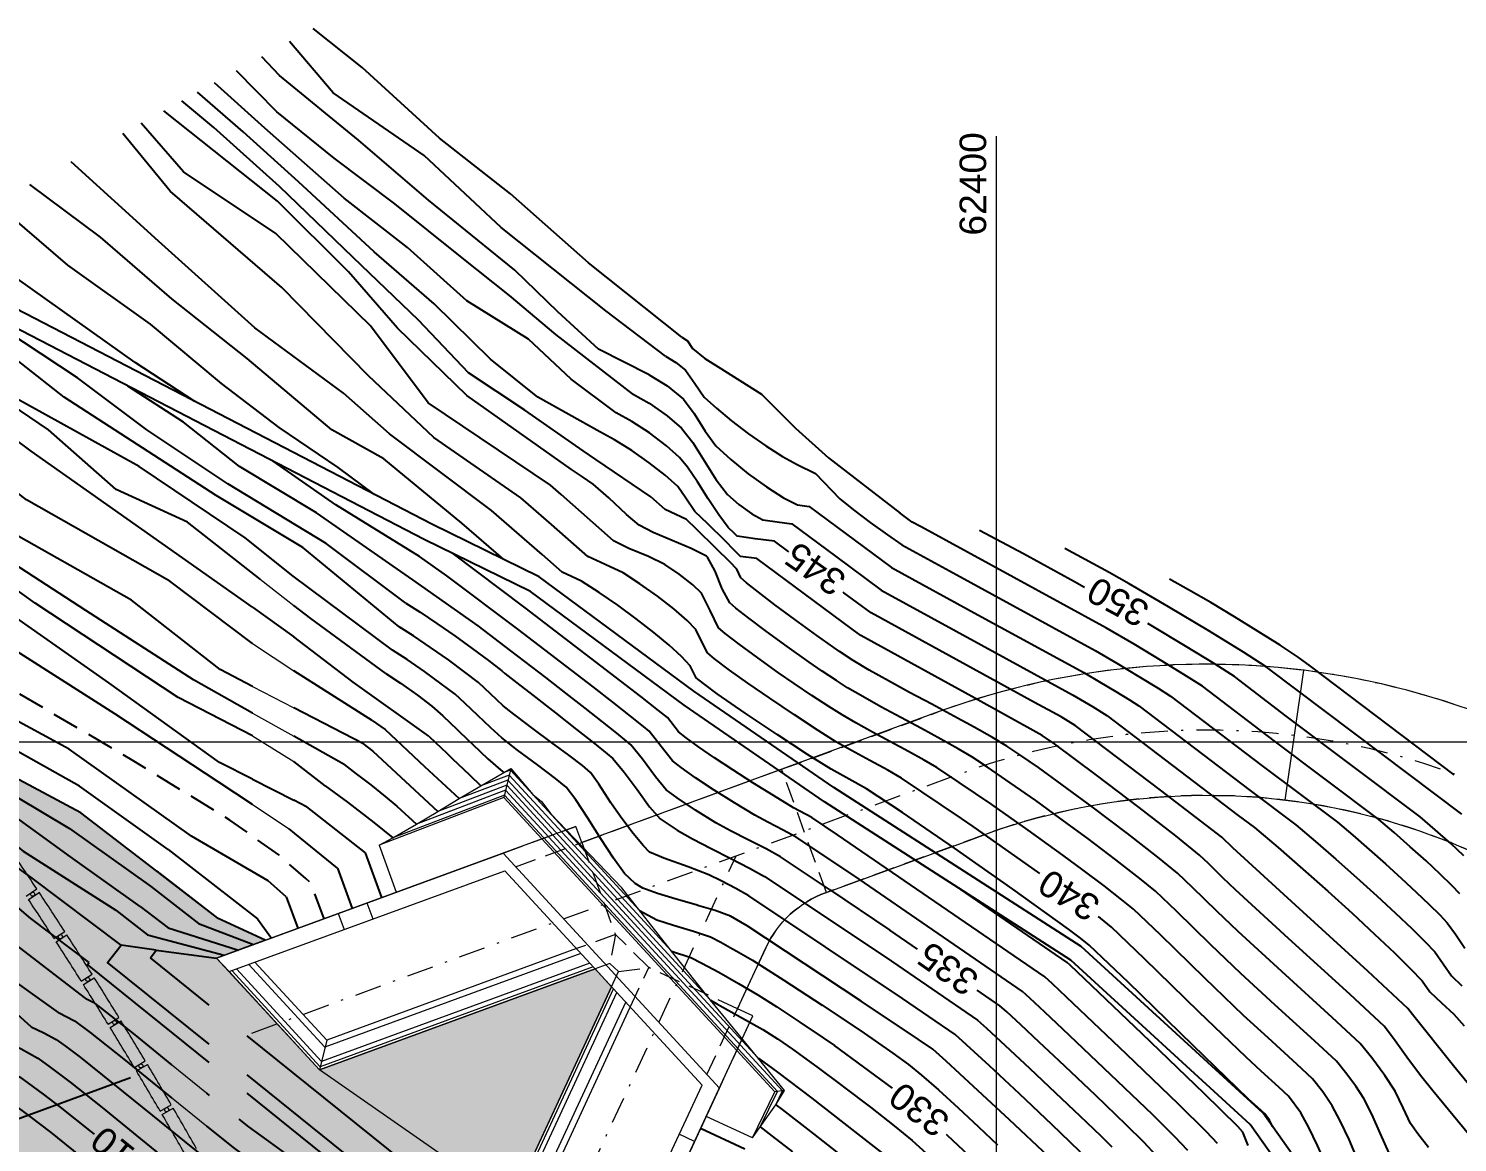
# Model space of a CAD drawing. Extents: x 61466 to 63015, y 108404 to 110397.
# Drawn here: x 62354.5 to 62421.7, y 108731.2 to 108783.5 of the extents above; entities that cross this region are included whole.
import ezdxf
from ezdxf.enums import TextEntityAlignment as Align

# ---------------------------------------------------------------- set-up
doc = ezdxf.new("R2010")
doc.units = 0
doc.header["$LTSCALE"] = 1.000015
doc.header["$MEASUREMENT"] = 0
for name, pattern in [('NASCOSTA', [9.525, 6.35, -3.175]), ('TRATTEGGIATA', [0.75, 0.5, -0.25]), ('TRATTEGGIATA2', [0.375, 0.25, -0.125]), ('TRATTOPUNTO2', [0.5, 0.25, -0.125, 0, -0.125])]:
    doc.linetypes.add(name, pattern=pattern)
for name, color, linetype in [('colore lago', 131, 'Continuous'), ('coordinate', 2, 'Continuous'), ('curve livello 1m', 2, 'Continuous'), ('curve livello 5m', 7, 'Continuous'), ('curve livello di scavo 1 m', 2, 'Continuous'), ('LIN010CO', 2, 'Continuous'), ('LIN010TR', 2, 'NASCOSTA'), ('LIN018CO', 6, 'Continuous'), ('LIN025CO', 7, 'Continuous'), ('LIN07CO', 4, 'Continuous'), ('LINCOLO-ROSSO-025', 10, 'Continuous'), ('Strade', 7, 'Continuous'), ('TEXT050', 3, 'Continuous'), ('TRATTCOLO-32', 255, 'Continuous')]:
    doc.layers.add(name, color=color, linetype=linetype)
doc.layers.add('Colori bordi', color=5, linetype='Continuous', plot=False)
doc.layers.add('no_plot', color=5, linetype='Continuous', plot=False)
doc.styles.add('ARIAL', font='arial.ttf')

# ---------------------------------------------------------------- blocks, each defined once
blk = doc.blocks.new('SEZ1')
at = {"layer": 'LIN07CO'}
for q in [(-0.5, 1.5), (0, 0)]:
    blk.add_line((0, 1.5), q, dxfattribs=at)
at = {"layer": 'TEXT050', "style": 'ARIAL'}
blk.add_attdef('NOME_SEZIONE', text='', height=0.4, dxfattribs=at).set_placement((-0.25, 1.167), align=Align.MIDDLE)
blk = doc.blocks.new('CONTORNO')
at = {"layer": 'Colori bordi', "lineweight": 0, "ltscale": 2}
blk.add_line((-52.772, 122.001), (-51.896, 128.1), dxfattribs=at)
at = {"layer": 'Colori bordi', "lineweight": 0, "ltscale": 2, "flags": 128}
for points in [[(9.426, 101.471, 0.76503), (-27.561, 123.114), (-31.83, 118.918, 0.278191), (-69.079, 126.141), (-85.83, 120.005), (-86.105, 120.756), (-102.99, 114.571), (-98.153, 109.314), (-85.2, 114.059), (-84.427, 113.219), (-89.144, 103.05)], [(-84.307, 97.793), (-77.785, 111.855), (-78.51, 112.191), (-77.184, 115.052, -0.198912), (-74.368, 117.643), (-67.474, 120.163, -0.281645), (-36.074, 114.45, 0.175507), (-40.663, 100.044)]]:
    blk.add_lwpolyline(points, format="xyb", dxfattribs=at)
blk = doc.blocks.new('barrageflott')
at = {"layer": 'TRATTCOLO-32'}
h = blk.add_hatch(color=256, dxfattribs=at)
h.paths.add_polyline_path([(-40.677, 110.423), (-41.157, 110.064, -0.002639), (-39.854, 108.3), (-39.369, 108.655, 0.002639)])
h.paths.add_polyline_path([(-39.257, 108.501), (-39.742, 108.147, -0.002639), (-38.458, 106.369), (-37.97, 106.717, 0.002639)])
h.paths.add_polyline_path([(-37.86, 106.563), (-38.348, 106.214, -0.002639), (-37.085, 104.422), (-36.593, 104.764, 0.002639)])
h.paths.add_polyline_path([(-36.484, 104.608), (-36.977, 104.266, -0.002639), (-35.735, 102.459), (-35.238, 102.796, 0.002639)])
h.paths.add_polyline_path([(-35.131, 102.639), (-35.628, 102.302, -0.002639), (-34.406, 100.48), (-33.906, 100.812, 0.002639)])
h.paths.add_polyline_path([(-33.801, 100.653), (-34.302, 100.322, -0.002639), (-33.101, 98.487), (-32.597, 98.813, 0.002639)])
h.paths.add_polyline_path([(-32.494, 98.653), (-32.998, 98.328, -0.002639), (-31.819, 96.479), (-31.311, 96.799, 0.002639)])
h.paths.add_polyline_path([(-31.21, 96.638), (-31.718, 96.318, -0.002639), (-30.56, 94.456), (-30.048, 94.77, 0.002639)])
h.paths.add_polyline_path([(-29.949, 94.608), (-30.46, 94.294, -0.002639), (-29.324, 92.419), (-28.809, 92.727, 0.002639)])
h.paths.add_polyline_path([(-28.711, 92.564), (-29.226, 92.256, -0.002639), (-28.111, 90.367), (-27.593, 90.67, 0.002639)])
h.paths.add_polyline_path([(-27.497, 90.505), (-28.016, 90.203, -0.002639), (-26.922, 88.302), (-26.401, 88.599, 0.002639)])
h.paths.add_polyline_path([(-26.307, 88.433), (-26.829, 88.137, -0.002639), (-25.757, 86.224), (-25.232, 86.514, 0.002639)])
h.paths.add_polyline_path([(-25.14, 86.348), (-25.665, 86.058, -0.002639), (-24.616, 84.132), (-24.088, 84.416, 0.002639)])
h.paths.add_polyline_path([(-23.998, 84.249), (-24.526, 83.965, -0.002639), (-23.499, 82.027), (-22.967, 82.306, 0.002639)])
h.paths.add_polyline_path([(-22.879, 82.137), (-23.411, 81.859, -0.002639), (-22.406, 79.91), (-21.871, 80.182, 0.002639)])
h.paths.add_polyline_path([(-21.785, 80.013), (-22.32, 79.741, -0.002639), (-21.337, 77.78), (-20.799, 78.046, 0.002639)])
h.paths.add_polyline_path([(-20.715, 77.876), (-21.253, 77.61, -0.002639), (-20.293, 75.639), (-19.752, 75.898, 0.002639)])
h.paths.add_polyline_path([(-19.67, 75.727), (-20.211, 75.468, -0.002639), (-19.274, 73.485), (-18.73, 73.738, 0.002639)])
h.paths.add_polyline_path([(-16.684, 69.21), (-17.233, 68.969, -0.002639), (-16.365, 66.956), (-15.812, 67.19, 0.002639)])
h.paths.add_polyline_path([(-17.654, 71.394), (-18.201, 71.147, -0.002639), (-17.309, 69.143), (-16.76, 69.384, 0.002639)])
h.paths.add_polyline_path([(-18.65, 73.566), (-19.194, 73.313, -0.002639), (-18.279, 71.32), (-17.732, 71.567, 0.002639)])
at = {"layer": 'LINCOLO-ROSSO-025', "lineweight": 0}
for p, q in [((-34.406, 100.48), (-33.906, 100.812)), ((-34.302, 100.322), (-33.801, 100.653)), ((-33.101, 98.487), (-32.597, 98.813)), ((-32.998, 98.328), (-32.494, 98.653)), ((-31.819, 96.479), (-31.311, 96.799)), ((-31.718, 96.318), (-31.21, 96.638)), ((-30.56, 94.456), (-30.048, 94.77)), ((-30.46, 94.294), (-29.949, 94.608)), ((-29.324, 92.419), (-28.809, 92.727)), ((-29.226, 92.256), (-28.711, 92.564)), ((-28.111, 90.367), (-27.593, 90.67)), ((-28.016, 90.203), (-27.497, 90.505))]:
    blk.add_line(p, q, dxfattribs=at)
for centre in [(-34.104, 100.567), (-32.798, 98.57), (-31.514, 96.558), (-30.254, 94.532), (-29.018, 92.491), (-27.804, 90.436)]:
    blk.add_circle(centre, 0.095, dxfattribs=at)
for radius, start, end in [(208.344, 33.54525, 34.15012), (207.744, 32.88807, 33.49294), (208.344, 32.88807, 33.49294), (207.744, 32.2309, 32.83577), (208.344, 32.2309, 32.83577), (207.744, 31.57373, 32.1786), (208.344, 31.57373, 32.1786), (207.744, 30.91655, 31.52142), (208.344, 30.91655, 31.52142), (207.744, 30.25938, 30.86425), (208.344, 30.25938, 30.86425), (207.744, 29.60221, 30.20708), (208.344, 29.60221, 30.20708)]:
    blk.add_arc((-207.55, -14.318), radius, start, end, dxfattribs=at)

msp = doc.modelspace()

# ---------------------------------------------------------------- hatches: boundary and pattern name
at = {"layer": 'colore lago', "linetype": 'Continuous', "lineweight": 0}
msp.add_hatch(color=256, dxfattribs=at).paths.add_polyline_path([(62395.432, 108712.426), (62396.026, 108711.854), (62396.545, 108710.804), (62395.703, 108710.571), (62400.102, 108704.942), (62413.395, 108708.628), (62414.097, 108707.729), (62408.577, 108697.972), (62412.975, 108692.343), (62413.775, 108693.757), (62413.775, 108692.195), (62414.821, 108690.222), (62415.316, 108689.288), (62415.726, 108688.514), (62415.989, 108688.018), (62416.308, 108687.414), (62417.091, 108686.877), (62417.986, 108686.309), (62418.762, 108685.857), (62419.277, 108685.61), (62419.98, 108685.523), (62420.747, 108685.436), (62421.269, 108685.254), (62422.042, 108684.935), (62422.834, 108684.575), (62423.302, 108684.318), (62424.281, 108683.305), (62425.656, 108681.875), (62426.449, 108681.066), (62427.156, 108680.351), (62427.673, 108679.833), (62427.895, 108679.62), (62428.432, 108679.384), (62429.04, 108678.92), (62429.869, 108678.212), (62430.484, 108677.629), (62430.843, 108677.243), (62431.218, 108676.364), (62431.557, 108675.296), (62431.913, 108674.527), (62432.355, 108674.247), (62432.858, 108673.942), (62433.455, 108673.231), (62434.097, 108672.326), (62434.701, 108671.601), (62435.197, 108671.28), (62435.685, 108671.01), (62436.144, 108670.755), (62436.707, 108670.388), (62437.492, 108669.855), (62438.358, 108669.253), (62439.162, 108668.678), (62440.078, 108667.996), (62441.13, 108667.19), (62442.002, 108666.501), (62442.908, 108665.758), (62443.789, 108665.021), (62444.562, 108664.359), (62445.144, 108663.844), (62445.453, 108663.547), (62446.014, 108662.665), (62446.501, 108661.941), (62447.153, 108661.7), (62448.876, 108661.081), (62447.183, 108652.749), (62446.943, 108651.566), (62441.595, 108652.495), (62436.09, 108653.04), (62430.527, 108653.236), (62424.984, 108653.069), (62419.433, 108652.547), (62413.953, 108651.637), (62408.529, 108650.359), (62403.21, 108648.764), (62398.021, 108646.797), (62392.955, 108644.487), (62388.067, 108641.873), (62383.347, 108638.914), (62379.143, 108635.919), (62374.987, 108632.528), (62370.912, 108628.752), (62367.864, 108625.55), (62364.577, 108621.72), (62361.992, 108618.302), (62358.884, 108613.699), (62356.087, 108608.883), (62353.615, 108603.924), (62351.491, 108598.79), (62349.698, 108593.52), (62348.257, 108588.148), (62347.162, 108582.699), (62346.433, 108577.206), (62346.076, 108571.827), (62346.067, 108566.27), (62346.414, 108560.708), (62347.156, 108555.214), (62348.241, 108549.757), (62349.108, 108546.543), (62347.868, 108543.897), (62343.805, 108542.34), (62343.071, 108542.931), (62342.215, 108543.399), (62341.494, 108543.605), (62340.731, 108543.397), (62339.788, 108542.895), (62338.814, 108542.367), (62337.958, 108542.081), (62337.463, 108542.167), (62336.538, 108542.374), (62334.253, 108542.969), (62331.322, 108543.785), (62328.139, 108544.685), (62325.098, 108545.533), (62322.593, 108546.195), (62321.848, 108546.361), (62320.984, 108546.545), (62320.474, 108546.666), (62319.859, 108546.963), (62319.103, 108547.335), (62317.961, 108547.824), (62316.581, 108548.386), (62315.066, 108548.989), (62313.523, 108549.599), (62312.055, 108550.183), (62310.769, 108550.711), (62309.769, 108551.147), (62309.112, 108551.475), (62308.074, 108552.131), (62305.134, 108553.829), (62301.974, 108555.846), (62300, 108557.145), (62300, 108746.101), (62331.882, 108763.679), (62334.507, 108761.512), (62338.392, 108758.6), (62343.084, 108755.721), (62348.103, 108752.427), (62352.959, 108748.821), (62356.982, 108746.672), (62363.411, 108741.712), (62364.524, 108741.192), (62365.637, 108740.673), (62364.74, 108740.344), (62363.36, 108739.839), (62368.197, 108734.582), (62381.151, 108739.327), (62381.923, 108738.487), (62377.207, 108728.317), (62382.044, 108723.06), (62383.531, 108726.268), (62384.61, 108725.772), (62384.891, 108725.5), (62385.513, 108725.007), (62386.29, 108724.44), (62387.153, 108723.834), (62388.028, 108723.224), (62388.845, 108722.646), (62389.533, 108722.136), (62390.019, 108721.728), (62390.461, 108721.189), (62391.046, 108720.467), (62391.593, 108719.84), (62392.228, 108719.121), (62392.561, 108718.731), (62392.862, 108718.087), (62393.16, 108717.245), (62393.758, 108715.335), (62394.064, 108714.455), (62394.378, 108713.747)])

# ---------------------------------------------------------------- linework, layer by layer
at = {"layer": 'Colori bordi', "linetype": 'Continuous', "lineweight": 0, "flags": 128}
msp.add_lwpolyline([(62352.959, 108748.821), (62356.982, 108746.672), (62363.411, 108741.712), (62364.524, 108741.192), (62365.637, 108740.673), (62364.74, 108740.344), (62363.36, 108739.839), (62368.197, 108734.582), (62381.151, 108739.327), (62381.923, 108738.487), (62377.207, 108728.317)], dxfattribs=at)
at = {"layer": 'coordinate', "linetype": 'Continuous', "lineweight": 0}
for p, q in [((62400, 108778.484), (62400, 108698.59)), ((62300, 108750), (62366.988, 108750)), ((62366.988, 108750), (62484.796, 108750))]:
    msp.add_line(p, q, dxfattribs=at)
at = {"layer": 'curve livello 1m', "color": 152, "linetype": 'TRATTEGGIATA2', "ltscale": 5, "flags": 128}
msp.add_lwpolyline([(62368.41, 108741.688), (62367.79, 108743.378), (62367.548, 108743.584), (62366.859, 108744.18), (62366.28, 108744.694), (62363.989, 108746.325), (62359.48, 108749.099), (62353.098, 108752.844), (62347.687, 108757.143), (62340.542, 108761.998), (62336.866, 108764.772), (62335.869, 108765.877)], dxfattribs=at)
at = {"layer": 'curve livello 5m', "color": 2}
for p, q in [((62365.048, 108756.341), (62366.988, 108754.936)), ((62365.048, 108748.243), (62366.988, 108747.255)), ((62398.366, 108746.404), (62395.556, 108748.292)), ((62370.346, 108744.784), (62371.117, 108742.68)), ((62360.553, 108743.926), (62363.411, 108741.712)), ((62392.164, 108743.062), (62394.995, 108741.155)), ((62365.637, 108740.673), (62363.411, 108741.712)), ((62395.124, 108733.716), (62392.394, 108735.735)), ((62388.184, 108730.856), (62386.106, 108731.82))]:
    msp.add_line(p, q, dxfattribs=at)
at = {"layer": 'curve livello 5m', "color": 2, "flags": 128}
for points in [[(62382.14, 108765.47), (62380.032, 108767.055), (62378.023, 108768.935), (62375.118, 108770.729), (62372.341, 108773.249), (62369.35, 108775.556), (62365.632, 108778.845), (62363.256, 108780.977)], [(62377.666, 108761.473), (62373.578, 108764.306), (62370.499, 108767.203), (62366.424, 108771.367), (62361.173, 108775.893), (62358.958, 108778.607)], [(62365.048, 108756.341), (62360.811, 108759.327), (62354.653, 108763.673), (62349.039, 108767.837), (62344.887, 108770.85)], [(62365.048, 108748.243), (62363.503, 108749.029), (62358.3, 108752.774), (62352.751, 108756.658), (62344.635, 108762.622), (62339.363, 108766.228), (62338.299, 108767.217)], [(62372.577, 108757.619), (62368.054, 108760.776), (62364.432, 108762.948), (62361.807, 108765.03), (62359.186, 108766.731)], [(62390.247, 108758.935), (62389.575, 108759.432), (62388.677, 108759.55), (62387.827, 108759.673), (62387.827, 108759.673), (62387.686, 108759.816), (62387.409, 108760.085), (62386.97, 108760.674), (62386.468, 108761.43), (62385.957, 108762.221), (62385.491, 108762.914), (62385.123, 108763.377), (62384.499, 108763.926), (62383.701, 108764.523), (62382.868, 108765.07), (62382.14, 108765.47)], [(62360.553, 108743.926), (62360.553, 108743.926), (62356.982, 108746.672), (62352.959, 108748.821), (62348.103, 108752.428), (62343.084, 108755.721), (62338.392, 108758.6), (62334.507, 108761.512), (62331.882, 108763.679)], [(62357.379, 108739.632), (62354.629, 108741.698), (62351.207, 108744.612), (62346.898, 108747.653), (62342.716, 108751.581), (62335.872, 108756.269), (62327.598, 108761.318)], [(62395.556, 108748.292), (62395.556, 108748.292), (62394.907, 108748.666), (62394.062, 108749.124), (62393.201, 108749.591), (62392.5, 108749.991), (62392.5, 108749.991), (62391.635, 108750.537), (62390.521, 108751.267), (62389.353, 108752.052), (62388.327, 108752.761), (62388.327, 108752.761), (62387.465, 108753.381), (62386.761, 108753.909), (62386.424, 108754.187), (62386.424, 108754.187), (62386.157, 108754.734), (62385.888, 108755.285), (62385.888, 108755.285), (62385.474, 108755.709), (62384.843, 108756.251), (62384.076, 108756.848), (62383.257, 108757.435), (62382.467, 108757.949), (62381.616, 108758.34), (62380.806, 108758.718), (62379.108, 108760.222), (62377.666, 108761.473)], [(62404.153, 108757.265), (62403.682, 108757.529), (62401.275, 108758.844), (62399.216, 108759.938)], [(62392.164, 108743.062), (62389.856, 108744.602), (62389.182, 108744.972), (62388.348, 108745.399), (62387.512, 108745.827), (62386.83, 108746.2), (62386.83, 108746.2), (62385.868, 108746.795), (62385.002, 108747.368), (62384.493, 108747.747), (62384.493, 108747.747), (62383.981, 108748.364), (62383.383, 108749.19), (62382.835, 108749.866), (62382.835, 108749.866), (62382.63, 108750.039), (62382.166, 108750.412), (62381.498, 108750.943), (62380.683, 108751.586), (62379.776, 108752.298), (62378.832, 108753.034), (62378.832, 108753.034), (62377.195, 108754.288), (62375.649, 108755.452), (62374.12, 108756.545), (62372.577, 108757.619)], [(62424.972, 108730.535), (62424.335, 108731.295), (62421.489, 108734.775), (62419.558, 108737.182), (62419.347, 108737.47), (62417.468, 108739.221), (62414.056, 108742.32), (62411.119, 108745.017), (62410.597, 108745.522), (62407.719, 108747.725), (62403.703, 108750.778), (62403.051, 108751.172), (62401.794, 108751.859), (62394.118, 108756.068), (62392.84, 108757.015), (62392.812, 108757.035)], [(62421.978, 108744.641), (62421.357, 108745.224), (62420.635, 108745.871), (62419.925, 108746.478), (62419.925, 108746.478), (62413.632, 108751.218), (62411.19, 108753.074), (62410.281, 108753.657), (62408.894, 108754.507), (62407.286, 108755.469), (62407.122, 108755.565)], [(62373.335, 108750.271), (62369.775, 108752.81), (62366.988, 108754.936)], [(62373.335, 108750.271), (62373.648, 108749.977), (62374.182, 108749.465)], [(62374.182, 108749.465), (62374.438, 108749.22), (62375.241, 108748.447), (62375.784, 108747.936)], [(62367.588, 108746.95), (62366.988, 108747.255)], [(62367.588, 108746.95), (62370.346, 108744.784)], [(62402.054, 108743.809), (62401.144, 108744.463), (62398.915, 108746.028), (62398.366, 108746.404)], [(62418.005, 108725.26), (62417.496, 108725.865), (62417.152, 108726.471), (62416.77, 108727.251), (62416.363, 108728.15), (62415.941, 108729.115), (62415.515, 108730.092), (62415.095, 108731.028), (62414.692, 108731.868), (62414.316, 108732.559), (62413.742, 108733.341), (62413.284, 108733.767), (62412.453, 108734.522), (62411.738, 108735.179), (62409.523, 108737.317), (62406.97, 108739.809), (62405.41, 108741.297), (62404.894, 108741.711), (62404.796, 108741.785)], [(62396.295, 108740.262), (62394.995, 108741.155)], [(62384.733, 108740.159), (62385.649, 108739.865), (62386.17, 108739.605), (62386.965, 108739.17), (62387.888, 108738.643), (62388.79, 108738.106), (62388.79, 108738.106), (62389.686, 108737.542), (62390.118, 108737.26)], [(62363.011, 108734.929), (62357.3, 108739.534), (62357.3, 108739.534), (62357.379, 108739.632)], [(62407.56, 108730.513), (62406.919, 108731.199), (62406.125, 108731.98), (62404.66, 108733.389), (62402.963, 108735.004), (62402.023, 108735.889), (62401.159, 108736.697), (62400.5, 108737.306), (62400.176, 108737.596), (62399.106, 108738.332)], [(62390.118, 108737.26), (62390.776, 108736.831), (62391.872, 108736.097), (62392.394, 108735.735)], [(62352.083, 108735.281), (62352.73, 108734.986), (62353.474, 108734.607), (62354.092, 108734.256), (62354.092, 108734.256), (62354.502, 108733.966), (62355.216, 108733.435), (62356.018, 108732.824), (62357.468, 108731.67), (62357.609, 108731.555)], [(62394.613, 108706.159), (62393.116, 108707.368), (62386.541, 108715.959), (62364.804, 108733.484)], [(62397.642, 108731.567), (62397.7, 108731.514), (62398.446, 108730.803), (62399.038, 108730.211), (62399.038, 108730.211), (62402.951, 108725.66), (62403.776, 108724.697), (62404.035, 108724.047), (62404.458, 108722.901), (62404.834, 108721.914), (62405.298, 108720.821), (62405.692, 108719.939), (62405.898, 108719.533), (62405.898, 108719.533), (62406.209, 108719.344), (62406.638, 108719.105)]]:
    msp.add_lwpolyline(points, dxfattribs=at)
at = {"layer": 'curve livello di scavo 1 m', "linetype": 'Continuous', "lineweight": 0}
for p, q in [((62377.166, 108748.679), (62376.855, 108748.56)), ((62380.511, 108745.044), (62377.166, 108748.679)), ((62377, 108747.973), (62373.76, 108746.733)), ((62377.055, 108748.208), (62374.767, 108747.333)), ((62377.11, 108748.444), (62375.784, 108747.936)), ((62380.069, 108744.637), (62377, 108747.973)), ((62380.216, 108744.773), (62377.055, 108748.208)), ((62380.363, 108744.908), (62377.11, 108748.444)), ((62376.862, 108747.385), (62370.995, 108745.14)), ((62376.889, 108747.503), (62371.643, 108745.495)), ((62376.944, 108747.738), (62372.755, 108746.135)), ((62378.651, 108745.44), (62376.862, 108747.385)), ((62385.302, 108738.359), (62376.889, 108747.503)), ((62385.851, 108738.058), (62376.944, 108747.738)), ((62387.808, 108735.488), (62378.651, 108745.44)), ((62370.995, 108745.14), (62371.803, 108742.931)), ((62388.549, 108731.381), (62386.371, 108732.391))]:
    msp.add_line(p, q, dxfattribs=at)
at = {"layer": 'curve livello di scavo 1 m', "linetype": 'Continuous', "lineweight": 0, "flags": 128}
for points in [[(62388.807, 108735.141), (62380.069, 108744.637)], [(62386.579, 108737.858), (62380.216, 108744.773)], [(62384.733, 108740.159), (62380.363, 108744.908)], [(62383.239, 108742.079), (62380.511, 108745.044)], [(62388.914, 108731.906), (62389.716, 108733.562), (62385.302, 108738.359)], [(62389.641, 108732.947), (62389.956, 108733.597), (62385.851, 108738.058)], [(62388.549, 108731.381), (62389.597, 108733.544), (62387.808, 108735.488)]]:
    msp.add_lwpolyline(points, dxfattribs=at)
at = {"layer": 'LIN010CO', "linetype": 'Continuous', "lineweight": 0}
for p, q in [((62380.482, 108740.053), (62368.456, 108735.648)), ((62368.233, 108734.728), (62364.074, 108739.248)), ((62368.294, 108734.978), (62364.292, 108739.328)), ((62368.456, 108735.648), (62364.874, 108739.541)), ((62381.059, 108739.427), (62368.233, 108734.728)), ((62380.902, 108739.597), (62368.294, 108734.978)), ((62377.356, 108728.341), (62382.015, 108738.387)), ((62377.61, 108728.38), (62382.172, 108738.217)), ((62378.291, 108728.487), (62382.592, 108737.76)), ((62368.537, 108735.984), (62368.197, 108734.582))]:
    msp.add_line(p, q, dxfattribs=at)
at = {"layer": 'LIN010TR', "linetype": 'TRATTOPUNTO2', "lineweight": 0, "ltscale": 5}
msp.add_line((62378.688, 108725.047), (62387.781, 108744.652), dxfattribs=at)
at = {"layer": 'LIN010TR', "linetype": 'TRATTOPUNTO2', "lineweight": 0, "ltscale": 5, "flags": 128}
msp.add_lwpolyline([(62365.019, 108736.314), (62390.97, 108745.82), (62398.331, 108748.517, -0.448954), (62442.646, 108724.718), (62455.145, 108672.281)], format="xyb", dxfattribs=at)
at = {"layer": 'LIN018CO', "lineweight": 0}
for p, q in [((62375.784, 108747.936), (62377.182, 108748.751)), ((62377.182, 108748.751), (62376.864, 108747.383)), ((62377.182, 108748.751), (62378.23, 108747.522)), ((62374.767, 108747.333), (62375.784, 108747.936)), ((62373.76, 108746.733), (62374.767, 108747.333)), ((62379.063, 108746.617), (62382.409, 108743.144)), ((62384.733, 108740.159), (62382.409, 108743.144)), ((62386.579, 108737.858), (62384.733, 108740.159)), ((62388.807, 108735.141), (62386.579, 108737.858)), ((62390.046, 108733.611), (62389.597, 108733.544))]:
    msp.add_line(p, q, dxfattribs=at)
at = {"layer": 'LIN018CO'}
for p, q in [((62360.253, 108739.851), (62360.524, 108740.205)), ((62363.011, 108737.627), (62360.253, 108739.851)), ((62368.4, 108733.282), (62364.804, 108736.181))]:
    msp.add_line(p, q, dxfattribs=at)
at = {"layer": 'LIN018CO', "lineweight": 0, "flags": 128}
for points in [[(62378.23, 108747.522), (62378.637, 108747.196), (62378.637, 108747.196), (62379.021, 108746.683), (62379.063, 108746.617)], [(62370.995, 108745.14), (62371.643, 108745.495), (62372.755, 108746.135), (62373.76, 108746.733)], [(62388.549, 108731.381), (62388.914, 108731.906), (62389.641, 108732.947), (62390.046, 108733.611), (62388.807, 108735.141)]]:
    msp.add_lwpolyline(points, dxfattribs=at)
at = {"layer": 'LIN018CO', "flags": 128}
for points in [[(62363.011, 108735.79), (62358.242, 108739.635), (62358.874, 108740.451)], [(62394.613, 108707.02), (62393.6, 108707.839), (62387.024, 108716.43), (62364.804, 108734.344)], [(62372.234, 108730.191), (62368.4, 108733.282)]]:
    msp.add_lwpolyline(points, dxfattribs=at)
at = {"layer": 'LIN025CO', "linetype": 'TRATTEGGIATA', "lineweight": 0, "ltscale": 2}
for p, q in [((62389.91, 108748.712), (62397.272, 108751.409)), ((62380.52, 108745.273), (62389.91, 108748.712)), ((62392.029, 108742.928), (62389.91, 108748.712)), ((62376.822, 108744.77), (62380.245, 108746.024)), ((62380.52, 108745.273), (62380.245, 108746.024)), ((62377.408, 108744.133), (62380.52, 108745.273)), ((62380.52, 108745.273), (62382.103, 108740.953)), ((62382.103, 108740.953), (62380.271, 108740.282)), ((62382.103, 108740.953), (62381.838, 108739.578)), ((62383.667, 108739.395), (62382.103, 108740.953)), ((62389.167, 108740.32), (62387.735, 108737.232)), ((62381.838, 108739.578), (62381.151, 108739.327)), ((62382.255, 108739.203), (62381.838, 108739.578)), ((62381.923, 108738.487), (62382.255, 108739.203)), ((62382.255, 108739.203), (62383.667, 108739.395)), ((62382.803, 108737.531), (62383.667, 108739.395)), ((62387.84, 108737.459), (62383.667, 108739.395)), ((62386.402, 108734.358), (62387.735, 108737.232)), ((62388.566, 108737.123), (62387.84, 108737.459)), ((62386.988, 108733.721), (62388.566, 108737.123))]:
    msp.add_line(p, q, dxfattribs=at)
at = {"layer": 'LIN025CO', "linetype": 'Continuous', "lineweight": 0}
for p, q in [((62363.36, 108739.839), (62376.822, 108744.77)), ((62376.822, 108744.77), (62386.988, 108733.721)), ((62363.947, 108739.201), (62376.9, 108743.946)), ((62386.174, 108733.867), (62376.9, 108743.946)), ((62369.074, 108741.932), (62369.35, 108741.181)), ((62370.428, 108742.428), (62370.703, 108741.676)), ((62363.947, 108739.201), (62363.36, 108739.839)), ((62380.271, 108740.282), (62368.537, 108735.984)), ((62368.197, 108734.582), (62363.947, 108739.201)), ((62368.537, 108735.984), (62365.166, 108739.648)), ((62381.151, 108739.327), (62368.197, 108734.582)), ((62377.207, 108728.317), (62381.923, 108738.487)), ((62378.633, 108728.54), (62382.803, 108737.531)), ((62377.207, 108728.317), (62368.197, 108734.582)), ((62381.457, 108723.698), (62386.174, 108733.867)), ((62382.044, 108723.06), (62386.988, 108733.721)), ((62385.828, 108731.219), (62385.102, 108731.555))]:
    msp.add_line(p, q, dxfattribs=at)
at = {"layer": 'LIN025CO', "linetype": 'TRATTEGGIATA', "lineweight": 0, "ltscale": 2, "flags": 128}
msp.add_lwpolyline([(62430.276, 108739.718, 0.281645), (62398.877, 108745.431), (62391.983, 108742.911, 0)], format="xyb", dxfattribs=at)
at = {"layer": 'LIN025CO', "linetype": 'TRATTEGGIATA', "lineweight": 0, "ltscale": 2}
for centre, radius, start, end in [((62409.908, 108716.914), 36.736, 47.93367, 110.11809), ((62393.703, 108738.216), 5, 110.11809, 155.11809)]:
    msp.add_arc(centre, radius, start, end, dxfattribs=at)
at = {"layer": 'no_plot', "linetype": 'Continuous', "lineweight": 0}
for p, q in [((62365.412, 108757.649), (62366.988, 108756.418)), ((62365.048, 108754.621), (62366.988, 108753.341)), ((62365.048, 108752.613), (62366.988, 108751.608)), ((62365.048, 108751.357), (62366.988, 108750.265)), ((62365.048, 108750.285), (62366.988, 108749.074)), ((62365.048, 108747.059), (62366.77, 108745.919)), ((62362.886, 108733.485), (62361.235, 108734.827)), ((62362.886, 108731.932), (62361.235, 108733.272))]:
    msp.add_line(p, q, dxfattribs=at)
at = {"layer": 'no_plot'}
for p, q in [((62361.086, 108744.94), (62365.284, 108741.689)), ((62369.044, 108744.072), (62369.739, 108742.175)), ((62360.255, 108743.214), (62362.511, 108741.467)), ((62366.633, 108742.721), (62367.176, 108741.237)), ((62359.777, 108742.27), (62361.09, 108741.253)), ((62359.412, 108741.472), (62360.112, 108740.93)), ((62361.09, 108741.253), (62364.393, 108740.217)), ((62362.511, 108741.467), (62365.092, 108740.473)), ((62365.284, 108741.689), (62365.935, 108740.782)), ((62360.112, 108740.93), (62363.715, 108739.968)), ((62360.524, 108740.205), (62358.874, 108740.451)), ((62360.524, 108740.205), (62363.36, 108739.839))]:
    msp.add_line(p, q, dxfattribs=at)
at = {"layer": 'no_plot', "flags": 128}
for points in [[(62385.231, 108769.033), (62380.843, 108772.523), (62377.169, 108775.769), (62373.836, 108778.375), (62370.204, 108781.707), (62367.895, 108783.535)], [(62384.459, 108768.142), (62381.655, 108770.259), (62376.741, 108774.189), (62373.11, 108777.564), (62368.837, 108780.511), (62366.787, 108782.924)], [(62383.686, 108767.252), (62381.313, 108768.465), (62379.391, 108770.216), (62377.382, 108772.181), (62373.323, 108775.47), (62370.033, 108778.29), (62366.316, 108781.323), (62365.491, 108782.209)], [(62382.913, 108766.361), (62379.305, 108769.148), (62377.126, 108770.985), (62374.819, 108772.822), (62371.742, 108775.3), (62368.88, 108777.435), (62366.188, 108779.614), (62364.302, 108781.554)], [(62380.595, 108763.688), (62377.852, 108765.603), (62375.203, 108767.354), (62372.853, 108769.832), (62369.777, 108772.779), (62366.316, 108776.111), (62363.239, 108778.888), (62361.727, 108780.134)], [(62381.367, 108764.579), (62378.451, 108766.201), (62376.229, 108767.995), (62373.58, 108770.601), (62370.76, 108773.036), (62367.213, 108776.325), (62364.607, 108778.674), (62362.467, 108780.542)], [(62380.044, 108762.8), (62375.118, 108766.286), (62371.87, 108769.447), (62369.563, 108772.096), (62366.23, 108775.428), (62360.888, 108779.671)], [(62379.054, 108762.069), (62373.306, 108765.936), (62370.59, 108769.557), (62366.153, 108773.902), (62361.807, 108776.799), (62359.822, 108779.084)], [(62376.278, 108760.877), (62371.495, 108764.487), (62369.322, 108766.388), (62365.157, 108769.466), (62360.629, 108773.54), (62356.523, 108777.265)], [(62374.891, 108760.281), (62371.223, 108763.311), (62368.779, 108764.668), (62364.795, 108768.018), (62361.263, 108770.824), (62357.913, 108773.721), (62354.589, 108776.198)], [(62370.778, 108761.636), (62369.072, 108762.904), (62366.297, 108764.777), (62363.592, 108766.857), (62360.262, 108769.631), (62356.378, 108772.405), (62352.984, 108775.313)], [(62362.337, 108766.004), (62359.543, 108767.837), (62353.295, 108772.272), (62351.101, 108774.275)], [(62371.945, 108755.414), (62367.42, 108759.146), (62363.346, 108761.591), (62356.193, 108766.207), (62350.216, 108770.915), (62348.47, 108772.825)], [(62371.629, 108754.312), (62366.968, 108757.789), (62364.704, 108759.599), (62359.724, 108762.948), (62353.838, 108766.207), (62349.039, 108770.1), (62347.08, 108772.059)], [(62365.412, 108757.649), (62361.988, 108760.323), (62358.637, 108761.862), (62355.468, 108764.668), (62349.311, 108768.832), (62345.807, 108771.357)], [(62372.261, 108756.517), (62368.507, 108759.327), (62363.889, 108762.134), (62360.086, 108764.668), (62356.826, 108767.113), (62352.571, 108769.919), (62351.547, 108771.027)], [(62365.048, 108754.621), (62361.164, 108757.564), (62354.436, 108761.378), (62348.955, 108765.609), (62343.244, 108769.944)], [(62365.048, 108752.613), (62363.523, 108753.403), (62359.361, 108756.663), (62352.979, 108760.269), (62346.458, 108765.539), (62341.795, 108769.144)], [(62385.231, 108769.033), (62385.49, 108768.852), (62385.733, 108768.502), (62386.306, 108768.028), (62386.934, 108767.63)], [(62365.048, 108751.357), (62362.274, 108752.918), (62357.21, 108756.177), (62351.661, 108759.783), (62345.765, 108764.43), (62340.623, 108768.499)], [(62384.459, 108768.142), (62384.95, 108767.844), (62385.398, 108767.483), (62385.398, 108767.483), (62385.837, 108766.852), (62386.28, 108766.214), (62386.28, 108766.214), (62386.85, 108765.682), (62387.563, 108765.093), (62388.359, 108764.491), (62389.178, 108763.919), (62389.959, 108763.422), (62390.64, 108763.044)], [(62365.048, 108750.285), (62361.561, 108752.081), (62354.832, 108756.519), (62351.156, 108759.154), (62345.606, 108763.177), (62341.791, 108766.02), (62339.53, 108767.896)], [(62386.934, 108767.63), (62388.965, 108766.35), (62390.57, 108764.745), (62392.123, 108763.348), (62395.49, 108760.749)], [(62383.686, 108767.252), (62384.534, 108766.737), (62385.306, 108766.114), (62385.306, 108766.114), (62385.802, 108765.446), (62386.326, 108764.604), (62386.827, 108763.926), (62386.827, 108763.926), (62387.522, 108763.278), (62388.345, 108762.61), (62389.202, 108761.986), (62390.002, 108761.475), (62390.654, 108761.144), (62390.654, 108761.144), (62391.215, 108761.067), (62392.054, 108760.445), (62395.082, 108758.203), (62399.133, 108755.981), (62404.117, 108753.258), (62404.858, 108752.825), (62405.615, 108752.372), (62406.269, 108751.971), (62406.698, 108751.696), (62406.698, 108751.696), (62411.939, 108747.713), (62414.083, 108746.098), (62415.001, 108745.323), (62415.965, 108744.487), (62416.938, 108743.624), (62417.883, 108742.769), (62418.76, 108741.957), (62419.531, 108741.223), (62420.159, 108740.602), (62420.604, 108740.129), (62420.604, 108740.129), (62421, 108739.571), (62421.398, 108739.01), (62421.398, 108739.01), (62421.887, 108738.528)], [(62365.048, 108747.059), (62363.434, 108748.128), (62358.578, 108751.318), (62350.184, 108756.658), (62344.15, 108761.443), (62339.016, 108765.049), (62337.13, 108766.573)], [(62382.913, 108766.361), (62383.685, 108765.92), (62384.538, 108765.322), (62385.214, 108764.746), (62385.214, 108764.746), (62385.736, 108764.076), (62386.29, 108763.2), (62386.846, 108762.319), (62387.373, 108761.638), (62387.373, 108761.638), (62387.906, 108761.165), (62388.517, 108760.721), (62389.024, 108760.438), (62389.024, 108760.438), (62389.711, 108760.344), (62390.395, 108760.249), (62390.395, 108760.249), (62392.447, 108758.73), (62394.6, 108757.136), (62400.464, 108753.92), (62403.584, 108752.215), (62404.523, 108751.66), (62405.2, 108751.237), (62405.2, 108751.237), (62411.374, 108746.545), (62412.136, 108745.971), (62413.244, 108745.035), (62414.408, 108744.025), (62415.584, 108742.983), (62416.725, 108741.95), (62417.784, 108740.97), (62418.715, 108740.083), (62419.473, 108739.334), (62420.011, 108738.763), (62420.011, 108738.763), (62420.379, 108738.244), (62420.922, 108737.738), (62421.506, 108737.198), (62421.506, 108737.198), (62421.986, 108736.653)], [(62365.789, 108743.468), (62362.185, 108745.562), (62356.428, 108749.654), (62352.612, 108751.734), (62346.716, 108755.826), (62343.664, 108758.6), (62339.224, 108761.79), (62334.924, 108764.772), (62334.5, 108765.123)], [(62361.086, 108744.94), (62356.913, 108747.92), (62352.335, 108750.486), (62346.924, 108754.508), (62341.583, 108757.698), (62336.519, 108761.72), (62333.077, 108764.338)], [(62422.215, 108731.548), (62420.513, 108733.599), (62419.994, 108734.239), (62419.376, 108735.076), (62418.67, 108736.054), (62418.226, 108736.644), (62416.631, 108738.13), (62413.736, 108740.76), (62411.242, 108743.05), (62410.653, 108743.618), (62409.975, 108744.281), (62409.56, 108744.677), (62408.445, 108745.581), (62406.722, 108746.916), (62404.712, 108748.439), (62402.735, 108749.903), (62402.156, 108750.304), (62398.856, 108752.139), (62393.636, 108755.001), (62393.233, 108755.3), (62388.756, 108758.615), (62387.988, 108758.72), (62387.69, 108759.022), (62387.264, 108759.454), (62386.444, 108760.251), (62385.843, 108760.839), (62385.417, 108761.458), (62385.031, 108762.008), (62384.441, 108762.539), (62383.692, 108763.123), (62382.871, 108763.699), (62382.067, 108764.204), (62381.367, 108764.579)], [(62420.318, 108730.936), (62419.813, 108731.582), (62419.47, 108732.065), (62419.117, 108732.801), (62418.75, 108733.581), (62418.265, 108734.316), (62417.656, 108735.144), (62417.105, 108735.818), (62415.794, 108737.039), (62413.415, 108739.201), (62411.366, 108741.082), (62410.371, 108742.043), (62409.223, 108743.163), (62408.522, 108743.832), (62407.598, 108744.581), (62406.171, 108745.688), (62404.505, 108746.95), (62402.865, 108748.163), (62401.988, 108748.79), (62401.115, 108749.397), (62400.506, 108749.801), (62399.822, 108750.207), (62398.97, 108750.686), (62398.002, 108751.214), (62396.972, 108751.77), (62395.931, 108752.331), (62394.932, 108752.875), (62394.03, 108753.379), (62393.275, 108753.821), (62392.639, 108754.243), (62391.574, 108755.003), (62390.539, 108755.755), (62389.6, 108756.451), (62388.821, 108757.042), (62388.266, 108757.481), (62388, 108757.719), (62387.807, 108758.115), (62387.489, 108758.445), (62386.843, 108759.092), (62385.911, 108760.009), (62385.439, 108760.46), (62384.946, 108760.69), (62384.437, 108760.924), (62383.764, 108761.52), (62381.179, 108763.278), (62380.595, 108763.688)], [(62359.776, 108742.27), (62356.504, 108744.594), (62351.339, 108748.321), (62346.013, 108752.048), (62339.729, 108756.2), (62334.616, 108759.927), (62330.309, 108762.812)], [(62330.888, 108763.131), (62335.149, 108760.247), (62339.995, 108756.786), (62346.12, 108752.74), (62351.445, 108748.906), (62356.451, 108745.925), (62360.254, 108743.214)], [(62372.893, 108758.722), (62368.96, 108761.138), (62366.015, 108763.199)], [(62418.46, 108730.67), (62418.059, 108731.573), (62417.649, 108732.499), (62417.272, 108733.24), (62416.892, 108733.816), (62416.415, 108734.464), (62415.984, 108734.992), (62414.958, 108735.949), (62413.095, 108737.641), (62411.49, 108739.114), (62410.088, 108740.468), (62408.472, 108742.045), (62407.485, 108742.987), (62406.752, 108743.581), (62405.619, 108744.46), (62404.297, 108745.461), (62402.996, 108746.423), (62401.86, 108747.24), (62400.661, 108748.081), (62399.595, 108748.812), (62398.856, 108749.298), (62398.213, 108749.678), (62397.4, 108750.131), (62396.481, 108750.63), (62395.52, 108751.148), (62394.579, 108751.657), (62393.724, 108752.132), (62393.017, 108752.544), (62392.487, 108752.881), (62391.815, 108753.328), (62391.202, 108753.749), (62390.176, 108754.482), (62389.201, 108755.195), (62388.366, 108755.821), (62387.761, 108756.292), (62387.475, 108756.542), (62387.118, 108757.2), (62386.784, 108758.027), (62386.425, 108758.693), (62386.378, 108758.73), (62385.661, 108759.091), (62384.764, 108759.472), (62383.885, 108759.847), (62383.227, 108760.188), (62382.625, 108760.696), (62381.79, 108761.469), (62381.055, 108762.112), (62380.558, 108762.469), (62380.044, 108762.8)], [(62390.64, 108763.044), (62391.502, 108762.623), (62392.655, 108761.424)], [(62329.243, 108762.225), (62331.687, 108760.886), (62335.362, 108758.543), (62339.942, 108755.562), (62344.788, 108751.835), (62350.54, 108747.788), (62354.268, 108744.86), (62358.634, 108742.092), (62359.412, 108741.472)], [(62417, 108730.344), (62416.579, 108731.306), (62416.17, 108732.189), (62415.794, 108732.9), (62415.349, 108733.552), (62414.863, 108734.166), (62414.121, 108734.858), (62412.774, 108736.082), (62411.614, 108737.147), (62409.805, 108738.892), (62407.721, 108740.927), (62406.447, 108742.142), (62405.905, 108742.581), (62405.067, 108743.231), (62404.089, 108743.972), (62403.127, 108744.684), (62401.502, 108745.852), (62399.788, 108747.055), (62398.264, 108748.1), (62397.206, 108748.795), (62396.621, 108749.139), (62395.87, 108749.553), (62395.032, 108750.006), (62394.183, 108750.464), (62393.399, 108750.896), (62392.758, 108751.267), (62392.138, 108751.659), (62391.338, 108752.183), (62390.5, 108752.746), (62389.764, 108753.255), (62388.799, 108753.947), (62387.92, 108754.595), (62387.26, 108755.1), (62386.949, 108755.365), (62386.554, 108756.173), (62386.157, 108756.989), (62385.743, 108757.383), (62385.101, 108757.883), (62384.423, 108758.34), (62383.655, 108758.711), (62382.732, 108759.099), (62382.016, 108759.453), (62379.556, 108761.633), (62379.054, 108762.069)], [(62358.874, 108740.451), (62354.64, 108743.636), (62347.238, 108748.906), (62341.114, 108753.698), (62335.409, 108757.906), (62328.558, 108761.847)], [(62392.655, 108761.424), (62393.293, 108760.908), (62394.082, 108760.31), (62394.884, 108759.731), (62395.563, 108759.271), (62395.563, 108759.271), (62397.803, 108758.043), (62404.649, 108754.301), (62405.667, 108753.706), (62406.708, 108753.083), (62407.606, 108752.533), (62408.195, 108752.155), (62408.195, 108752.155), (62412.503, 108748.881), (62416.031, 108746.224), (62416.757, 108745.611), (62417.522, 108744.948), (62418.293, 108744.264), (62419.041, 108743.587), (62419.736, 108742.944), (62420.347, 108742.362), (62420.844, 108741.87), (62421.197, 108741.496), (62421.197, 108741.496), (62421.589, 108740.965), (62422.022, 108740.312)], [(62412.978, 108731.925), (62412.838, 108732.219), (62412.621, 108732.515), (62412.296, 108732.814), (62411.861, 108733.211), (62409.24, 108735.742), (62406.218, 108738.691), (62404.373, 108740.452), (62403.964, 108740.774), (62403.389, 108741.205), (62400.786, 108743.075), (62398.041, 108745.001), (62395.6, 108746.676), (62393.906, 108747.789), (62393.093, 108748.242), (62392.242, 108748.714), (62391.133, 108749.414), (62389.703, 108750.351), (62388.205, 108751.358), (62386.889, 108752.267), (62386.24, 108752.739), (62385.899, 108753.01), (62385.62, 108753.581), (62385.216, 108754.011), (62384.63, 108754.545), (62383.905, 108755.148), (62383.086, 108755.786), (62382.217, 108756.423), (62381.344, 108757.026), (62380.511, 108757.559), (62380.043, 108757.774), (62379.596, 108757.982), (62378.66, 108758.812), (62376.278, 108760.877)], [(62421.79, 108742.862), (62421.418, 108743.251), (62420.87, 108743.782), (62420.199, 108744.405), (62419.458, 108745.074), (62418.7, 108745.739), (62417.978, 108746.351), (62413.068, 108750.049), (62409.692, 108752.615), (62408.944, 108753.095), (62407.801, 108753.795), (62406.477, 108754.588), (62405.182, 108755.344), (62396.473, 108760.104), (62396.045, 108760.338), (62395.49, 108760.749)], [(62357.212, 108737.942), (62353.488, 108740.811), (62349.053, 108744.612), (62342.842, 108749.553), (62339.167, 108752.341), (62328.268, 108759.31), (62326.281, 108760.591)], [(62376.837, 108758.594), (62374.891, 108760.281)], [(62355.93, 108737.277), (62353.108, 108739.29), (62349.56, 108742.331), (62344.798, 108746.026), (62341.512, 108748.863), (62337.031, 108751.476), (62329.713, 108756.404), (62324.52, 108759.621)], [(62409, 108730.791), (62408.399, 108731.439), (62407.342, 108732.478), (62405.392, 108734.354), (62403.133, 108736.504), (62402.284, 108737.302), (62401.579, 108737.958), (62401.229, 108738.275), (62393.307, 108743.715), (62390.596, 108745.524), (62389.991, 108745.851), (62389.262, 108746.222), (62388.65, 108746.552), (62387.698, 108747.132), (62386.742, 108747.739), (62385.875, 108748.313), (62385.19, 108748.792), (62384.78, 108749.114), (62384.249, 108749.788), (62383.691, 108750.506), (62383.422, 108750.727), (62382.812, 108751.213), (62381.984, 108751.866), (62381.062, 108752.587), (62377.525, 108755.295), (62374.186, 108757.81), (62373.542, 108758.27), (62372.893, 108758.722)], [(62410.391, 108731.119), (62409.879, 108731.678), (62408.56, 108732.976), (62406.124, 108735.319), (62403.302, 108738.003), (62402.641, 108738.624), (62402.281, 108738.954), (62392.545, 108745.64), (62391.337, 108746.446), (62390.47, 108746.904), (62389.527, 108747.474), (62388.562, 108748.077), (62387.623, 108748.681), (62386.756, 108749.254), (62386.01, 108749.767), (62385.431, 108750.186), (62385.066, 108750.482), (62384.546, 108751.146), (62384.127, 108751.484), (62383.291, 108752.14), (62377.855, 108756.302), (62374.429, 108758.882)], [(62421.873, 108746.605), (62414.197, 108752.386), (62412.687, 108753.533), (62411.618, 108754.219), (62409.987, 108755.218), (62408.096, 108756.35), (62406.247, 108757.43), (62405.3, 108757.963), (62404.178, 108758.576), (62403.218, 108759.086)], [(62354.647, 108736.612), (62351.892, 108739.083), (62347.785, 108741.621), (62339.645, 108747.519), (62334.567, 108750.804), (62329.862, 108753.791), (62324.709, 108756.852), (62322.629, 108758.578)], [(62421.527, 108748.459), (62414.761, 108753.554), (62414.185, 108753.992), (62413.338, 108754.55), (62412.315, 108755.196), (62411.2, 108755.88), (62410.078, 108756.55), (62409.031, 108757.157), (62408.144, 108757.648)], [(62371.313, 108753.209), (62367.783, 108755.797), (62366.988, 108756.418)], [(62372.261, 108756.517), (62372.929, 108756.093), (62373.713, 108755.569), (62374.551, 108754.988), (62375.379, 108754.394), (62376.137, 108753.831), (62376.76, 108753.344), (62376.76, 108753.344), (62376.902, 108753.212), (62377.476, 108752.77), (62378.23, 108752.194), (62378.23, 108752.194), (62379.289, 108751.367), (62380.283, 108750.585), (62381.123, 108749.92), (62381.719, 108749.443), (62381.98, 108749.225), (62381.98, 108749.225), (62382.519, 108748.583), (62383.121, 108747.758), (62383.709, 108746.956), (62384.207, 108746.38), (62384.207, 108746.38), (62385.011, 108745.848), (62385.727, 108745.451), (62386.605, 108744.997), (62387.534, 108744.525), (62388.407, 108744.073), (62389.115, 108743.681), (62389.115, 108743.681), (62394.831, 108739.866), (62399.124, 108736.918), (62399.55, 108736.536), (62400.418, 108735.733), (62401.556, 108734.669), (62402.793, 108733.504), (62402.793, 108733.504), (62403.928, 108732.424), (62404.908, 108731.482), (62405.439, 108730.96)], [(62377.325, 108751.31), (62376.834, 108751.702), (62376.231, 108752.265), (62375.664, 108752.792), (62375.03, 108753.283), (62374.253, 108753.855), (62373.42, 108754.442), (62372.621, 108754.983), (62371.945, 108755.414)], [(62376.231, 108750.677), (62375.633, 108751.25), (62375.035, 108751.821), (62374.567, 108752.239), (62373.921, 108752.737), (62373.125, 108753.313), (62372.314, 108753.87), (62371.629, 108754.312)], [(62370.68, 108751.005), (62366.988, 108753.341)], [(62371.313, 108753.209), (62372.009, 108752.755), (62372.809, 108752.191), (62373.471, 108751.687), (62373.471, 108751.687), (62373.999, 108751.221), (62374.672, 108750.585), (62375.206, 108750.071)], [(62370.233, 108749.928), (62366.988, 108751.608)], [(62379.504, 108749.682), (62379.102, 108749.98), (62378.245, 108750.612), (62377.452, 108751.209), (62377.325, 108751.31)], [(62370.68, 108751.005), (62371.279, 108750.583), (62373.138, 108748.851)], [(62386.029, 108742.296), (62385.899, 108742.335), (62384.96, 108742.602), (62384.086, 108742.867), (62383.391, 108743.125), (62383.025, 108743.34), (62382.533, 108743.816), (62382.007, 108744.533), (62381.415, 108745.451), (62380.812, 108746.416), (62380.251, 108747.275), (62379.787, 108747.877), (62379.29, 108748.288), (62378.436, 108748.924), (62377.502, 108749.616), (62376.766, 108750.192), (62376.248, 108750.661), (62376.231, 108750.677)], [(62369.351, 108748.935), (62366.988, 108750.265)], [(62370.233, 108749.928), (62370.702, 108749.559), (62373.76, 108746.733)], [(62375.206, 108750.071), (62375.403, 108749.881), (62376.107, 108749.212), (62376.698, 108748.681), (62376.698, 108748.681), (62376.855, 108748.56)], [(62382.032, 108746.935), (62381.892, 108747.14), (62381.32, 108748.017), (62380.936, 108748.559), (62380.559, 108748.885), (62379.91, 108749.381), (62379.504, 108749.682)], [(62368.469, 108747.942), (62366.988, 108749.074)], [(62369.351, 108748.935), (62369.925, 108748.507), (62370.609, 108747.978), (62371.285, 108747.44), (62371.837, 108746.983), (62371.837, 108746.983), (62372.755, 108746.135)], [(62373.138, 108748.851), (62374.767, 108747.333)], [(62368.469, 108747.942), (62369.509, 108747.167), (62370.747, 108746.209), (62371.643, 108745.495)], [(62384.156, 108744.626), (62383.703, 108744.815), (62383.423, 108745.112), (62382.94, 108745.697), (62382.4, 108746.395), (62382.032, 108746.935)], [(62369.044, 108744.072), (62367.031, 108745.694), (62366.77, 108745.919)], [(62403.958, 108730.72), (62403.462, 108731.204), (62402.623, 108732.004), (62401.089, 108733.449), (62399.677, 108734.769), (62398.6, 108735.765), (62398.072, 108736.239), (62395.593, 108737.942), (62388.374, 108742.759), (62387.764, 108743.104), (62387.067, 108743.471), (62386.493, 108743.752), (62385.519, 108744.127), (62384.38, 108744.533), (62384.156, 108744.626)], [(62366.633, 108742.721), (62365.789, 108743.468)], [(62411.843, 108731.028), (62411.588, 108731.657), (62411.36, 108731.918), (62409.777, 108733.475), (62406.856, 108736.284), (62403.472, 108739.503), (62403.333, 108739.633), (62398.337, 108743.063)], [(62383.239, 108742.079), (62383.243, 108742.076), (62384.054, 108741.644), (62384.054, 108741.644), (62384.829, 108741.379), (62385.78, 108741.105), (62386.577, 108740.835), (62386.577, 108740.835), (62387.055, 108740.59), (62387.613, 108740.278)], [(62408.898, 108720.18), (62408.637, 108720.298), (62408.165, 108720.57), (62407.545, 108722.279), (62406.663, 108724.74), (62406.274, 108725.775), (62406.075, 108726.283), (62402.584, 108730.36), (62402.478, 108730.481), (62402.453, 108730.505), (62400.622, 108732.23), (62398.936, 108733.806), (62397.651, 108734.995), (62397.02, 108735.56), (62396.354, 108736.017), (62393.652, 108737.82), (62388.302, 108741.359), (62387.506, 108741.805), (62386.786, 108742.068), (62386.029, 108742.296)], [(62387.613, 108740.278), (62387.784, 108740.182), (62388.546, 108739.733), (62388.546, 108739.733), (62390.025, 108738.801), (62391.824, 108737.628), (62393.633, 108736.416), (62395.143, 108735.37), (62395.143, 108735.37), (62395.873, 108734.828), (62396.492, 108734.339), (62396.492, 108734.339), (62397.29, 108733.642), (62398.218, 108732.799), (62399.174, 108731.904), (62400.056, 108731.054)], [(62357.212, 108737.942), (62357.556, 108737.767), (62357.885, 108737.522), (62359.515, 108736.225), (62361.235, 108734.827)], [(62386.579, 108737.858), (62386.872, 108737.691), (62389.034, 108736.48), (62389.728, 108736.035), (62390.43, 108735.557), (62390.43, 108735.557), (62391.566, 108734.732), (62392.745, 108733.851)], [(62355.93, 108737.277), (62356.69, 108736.889), (62357.418, 108736.347), (62359.004, 108735.086), (62360.919, 108733.528), (62361.235, 108733.272)], [(62354.647, 108736.612), (62355.245, 108736.33), (62355.824, 108736.012), (62355.824, 108736.012), (62356.259, 108735.698), (62356.952, 108735.173), (62356.952, 108735.173), (62358.492, 108733.947), (62360.353, 108732.434), (62362.162, 108730.963), (62363.55, 108729.865), (62363.55, 108729.865), (62364.335, 108729.286), (62365.323, 108728.581), (62366.388, 108727.829), (62367.405, 108727.11), (62368.248, 108726.504), (62368.793, 108726.089), (62368.793, 108726.089), (62368.917, 108725.978)], [(62353.365, 108735.946), (62354.174, 108735.565), (62354.958, 108735.134), (62354.958, 108735.134), (62355.547, 108734.709), (62356.485, 108733.998), (62356.485, 108733.998), (62357.98, 108732.808), (62359.787, 108731.339), (62361.544, 108729.911), (62362.89, 108728.846), (62362.89, 108728.846), (62363.653, 108728.283), (62364.612, 108727.599), (62365.646, 108726.869), (62366.633, 108726.171), (62367.452, 108725.582), (62367.98, 108725.179), (62367.98, 108725.179), (62368.812, 108724.44), (62368.917, 108724.342)], [(62388.807, 108735.141), (62388.843, 108735.119), (62388.843, 108735.119), (62389.723, 108734.475), (62391.328, 108733.251), (62393.347, 108731.685), (62395.471, 108730.018)], [(62350.8, 108734.615), (62351.581, 108734.26), (62352.479, 108733.802), (62353.226, 108733.378), (62353.226, 108733.378), (62353.722, 108733.028), (62354.583, 108732.388), (62355.551, 108731.649), (62355.551, 108731.649), (62356.956, 108730.531), (62358.654, 108729.15), (62360.306, 108727.808), (62361.572, 108726.806), (62361.572, 108726.806), (62362.289, 108726.278), (62363.19, 108725.634), (62364.162, 108724.948), (62365.09, 108724.292), (62365.859, 108723.738), (62366.356, 108723.36), (62366.356, 108723.36), (62367.137, 108722.665), (62368.417, 108721.474), (62368.917, 108721)], [(62392.745, 108733.851), (62392.83, 108733.788), (62394.088, 108732.827), (62395.204, 108731.952), (62396.045, 108731.267), (62396.045, 108731.267), (62396.702, 108730.675)], [(62362.886, 108733.485), (62363.011, 108733.383)], [(62389.641, 108732.947), (62389.947, 108732.713), (62391.41, 108731.579), (62392.948, 108730.372)], [(62362.886, 108731.932), (62364.209, 108730.885), (62364.209, 108730.885), (62365.018, 108730.289), (62366.034, 108729.563), (62367.131, 108728.79), (62368.177, 108728.05), (62368.917, 108727.517)], [(62364.406, 108732.27), (62364.868, 108731.905), (62364.868, 108731.905), (62365.7, 108731.292), (62366.746, 108730.546), (62367.873, 108729.75), (62368.949, 108728.989), (62369.841, 108728.347), (62369.98, 108728.241)], [(62388.914, 108731.906), (62389.472, 108731.474), (62390.425, 108730.726)]]:
    msp.add_lwpolyline(points, dxfattribs=at)
at = {"layer": 'Strade', "linetype": 'Continuous', "flags": 128}
for points in [[(62373.475, 108760.24), (62353.048, 108770.81), (62349.595, 108773.445)], [(62373.123, 108759.522), (62352.909, 108769.978), (62348.904, 108773.064)], [(62455.747, 108698.968), (62453.189, 108700.302), (62450.107, 108701.841), (62448.064, 108703.91), (62447.27, 108707.085), (62442.45, 108712.599), (62435.509, 108718.13), (62428.3, 108722.109), (62421.966, 108724.038), (62417.619, 108725.379), (62412.54, 108732.543), (62403.989, 108740.376), (62392.376, 108747.853), (62385.793, 108752.382), (62378.528, 108757.765), (62373.475, 108760.24)], [(62459.774, 108695.774), (62455.365, 108698.265), (62452.825, 108699.589), (62449.631, 108701.185), (62447.341, 108703.504), (62446.541, 108706.704), (62441.895, 108712.018), (62435.063, 108717.462), (62427.987, 108721.368), (62421.732, 108723.273), (62417.124, 108724.695), (62411.937, 108732.011), (62403.499, 108739.74), (62391.933, 108747.187), (62385.328, 108751.731), (62378.11, 108757.079), (62373.123, 108759.522)]]:
    msp.add_lwpolyline(points, dxfattribs=at)

# ---------------------------------------------------------------- block references
at = {"layer": 'curve livello 1m', "linetype": 'Continuous', "lineweight": 0}
msp.add_blockref('barrageflott', (62388.821, 108642.276), dxfattribs=at)
at = {"layer": 'LIN025CO', "xscale": 5, "yscale": 5, "zscale": 5, "rotation": 110.1180907281297}
msp.add_blockref('SEZ1', (62359.311, 108734.223), dxfattribs=at)
at = {"layer": 'TRATTCOLO-32', "linetype": 'Continuous', "lineweight": 0}
msp.add_blockref('CONTORNO', (62466.351, 108625.268), dxfattribs=at)

# ---------------------------------------------------------------- texts
at = {"layer": 'coordinate', "color": 1, "style": 'ARIAL'}
for s, rotation, p in [('62400', 90, (62399.527, 108778.66)), ('345', 145.03107, (62390.66, 108759.475)), ('350', 151.79566, (62404.726, 108757.816)), ('340', 148.58693, (62402.496, 108744.081)), ('335', 145.09311, (62396.89, 108740.678)), ('330', 143.05084, (62395.583, 108734.087)), ('310', 141.15203, (62358.101, 108732.028))]:
    msp.add_text(s, height=1.25, rotation=rotation, dxfattribs=at).set_placement(p, align=Align.RIGHT)

doc.saveas('drawing.dxf')
